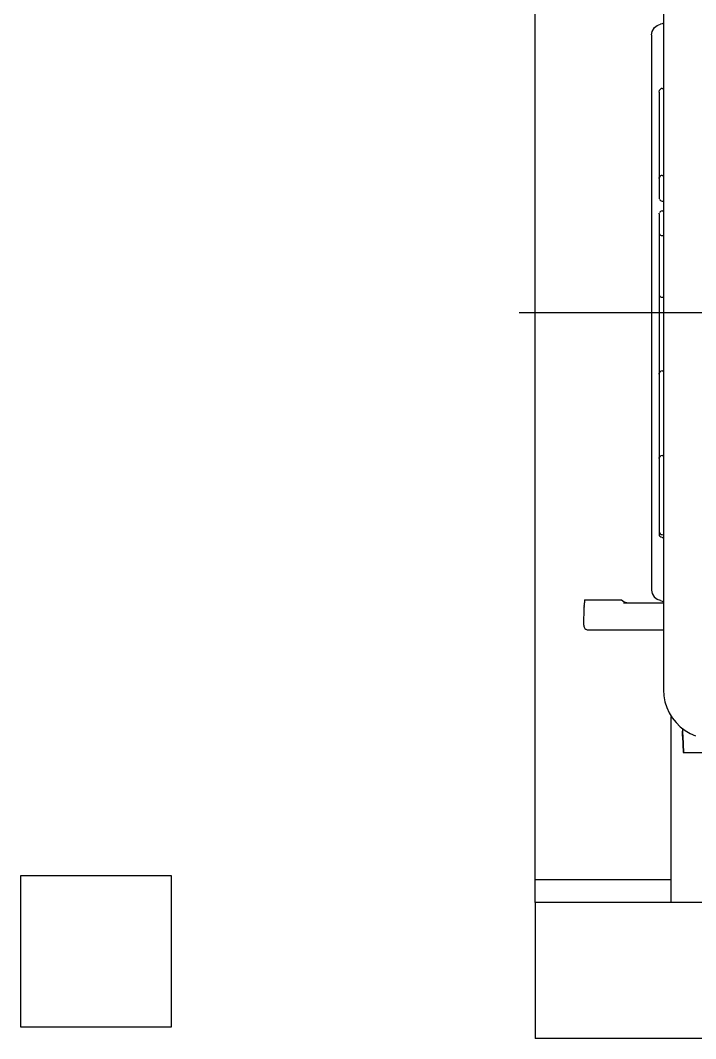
# Model space of a CAD drawing. Extents: x 1551 to 113148, y -1700 to 77018.
# Drawn here: x 17785 to 18232, y 13905 to 14579 of the extents above; entities that cross this region are included whole.
import ezdxf

# ---------------------------------------------------------------- set-up
doc = ezdxf.new("R2010")
doc.units = 0
doc.header["$LTSCALE"] = 500
doc.header["$MEASUREMENT"] = 0
doc.linetypes.add('CENTER', pattern=[3, 2.5, -0.25, 0, -0.25])
doc.linetypes.add('SNT-025', pattern=[0.74, 0.4, -0.17, 0, -0.17])
doc.layers.get('0').update_dxf_attribs({"linetype": 'CONTINUOUS'})
doc.layers.add('GENERATORSETT', color=7, linetype='CONTINUOUS')
doc.layers.add('S0CO3', color=7, linetype='CONTINUOUS')

# ---------------------------------------------------------------- blocks, each defined once
blk = doc.blocks.new('GENERATOR-BORDE')
for p, q in [((-2660.61, -390.39), (-2660.61, 389.61)), ((-2575.7, 249.67), (-2575.7, 0)), ((-2583.56, 183.75), (-2583.56, 180.76)), ((-2583.56, 180.76), (-2583.56, -180.76)), ((-2576.6, 148.25), (-2575.7, 148.27)), ((-2578.56, 145.82), (-2578.56, 128.73)), ((-2578.56, 128.73), (-2578.56, 106.14)), ((-2578.56, 106.14), (-2578.56, 94.44)), ((-2578.56, 94.44), (-2578.56, 88.66)), ((-2578.56, 88.66), (-2578.45, 89.22)), ((-2578.56, 88.66), (-2578.56, 75.67)), ((-2576.6, 90.66), (-2575.7, 90.68)), ((-2578.56, 75.67), (-2578.46, 75.12)), ((-2576.6, 73.67), (-2575.7, 73.66)), ((-2578.56, 65.15), (-2578.45, 65.7)), ((-2578.56, 65.15), (-2578.56, 52.86)), ((-2576.6, 67.15), (-2575.7, 67.17)), ((-2578.56, 52.86), (-2578.56, 47.46)), ((-2578.56, 52.86), (-2578.45, 52.3)), ((-2578.56, 47.46), (-2578.56, 30.44)), ((-2576.6, 50.86), (-2575.7, 50.84)), ((-2578.56, 30.44), (-2578.56, 12.06)), ((-2578.56, 12.06), (-2578.56, 6.29)), ((-2578.56, 12.06), (-2578.45, 11.51)), ((-2576.6, 10.06), (-2575.7, 10.05)), ((-2578.56, 6.29), (-2578.56, -5.75)), ((-2575.7, 0), (-2575.7, -249.67)), ((-2578.56, -5.75), (-2578.56, -28.2)), ((-2578.56, -28.2), (-2578.56, -38.51)), ((-2578.56, -38.51), (-2578.56, -40.75)), ((-2578.56, -40.75), (-2578.45, -40.1)), ((-2578.45, -40.1), (-2578.41, -39.99)), ((-2576.6, -38.66), (-2575.7, -38.64)), ((-2578.56, -40.75), (-2578.56, -92.24)), ((-2578.56, -92.24), (-2578.56, -96.6)), ((-2578.56, -96.6), (-2578.46, -96.02)), ((-2578.56, -96.6), (-2578.56, -144.99)), ((-2578.46, -96.02), (-2578.41, -95.85)), ((-2576.6, -94.55), (-2575.7, -94.54)), ((-2578.56, -144.99), (-2578.56, -146.83)), ((-2578.56, -146.83), (-2578.46, -147.4)), ((-2578.46, -147.4), (-2578.3, -147.84)), ((-2576.6, -146.99), (-2575.7, -147.01)), ((-2576.6, -148.85), (-2575.7, -148.87)), ((-2583.56, -180.76), (-2583.56, -183.75)), ((-2628.5, -206.92), (-2628.18, -194.92)), ((-2628.07, -193.5), (-2627.92, -192.08)), ((-2627.95, -190), (-2627.92, -191.92)), ((-2627.95, -190), (-2616.11, -190)), ((-2627.92, -191.92), (-2627.92, -192.08)), ((-2616.11, -190), (-2610.85, -190)), ((-2610.85, -190), (-2609.04, -190)), ((-2609.04, -190), (-2605.48, -190)), ((-2605.48, -190), (-2603.63, -190)), ((-2603.63, -190), (-2603.59, -190)), ((-2603.63, -190), (-2603.49, -190.19)), ((-2603.59, -190), (-2603.49, -190.19)), ((-2603.49, -190.19), (-2601.8, -191.53)), ((-2602.13, -192), (-2580.18, -192)), ((-2601.8, -191.53), (-2599.46, -192)), ((-2580.18, -192), (-2575.7, -192)), ((-2625.5, -210), (-2616.5, -210)), ((-2616.5, -210), (-2580.49, -210)), ((-2580.49, -210), (-2575.7, -210)), ((-2570.61, -390.39), (-2570.61, -267.45)), ((-2563, -276.92), (-2562.94, -275.27)), ((-2563.1, -280.29), (-2563.09, -279.6)), ((-2563.1, -280.29), (-2562.72, -291)), ((-2563.09, -279.6), (-2563.01, -277.02)), ((-2563.01, -277.02), (-2563, -276.92)), ((-2562.99, -279.6), (-2562.93, -280.29)), ((-2562.93, -280.29), (-2562.54, -291)), ((-2562.72, -291), (-2562.54, -291)), ((-2562.54, -291), (-2534.23, -291)), ((-2570.61, -375.39), (-2660.61, -375.39)), ((-2534.53, -390.39), (-2660.61, -390.39)), ((-2660.61, -390.39), (-2660.61, -480.39)), ((-2514.06, -480.39), (-2660.61, -480.39))]:
    blk.add_line(p, q)
at = {"linetype": 'CENTER'}
blk.add_line((-2671.23, 0), (68.87, 0), dxfattribs=at)
for points in [[(-2581.73, 188.47), (-2579.91, 189.88), (-2577.73, 190.64)], [(-2575.68, 191.48), (-2576.66, 190.94), (-2577.73, 190.64)], [(-2583.56, 183.75), (-2583.18, 185.97), (-2581.73, 188.47)], [(-2576.6, 148.25), (-2577.22, 148.11)], [(-2578.56, 145.82), (-2578.33, 146.96), (-2577.72, 147.81), (-2577.22, 148.11)], [(-2576.6, -38.66), (-2577.53, -38.92), (-2578.22, -39.57), (-2578.43, -39.98)], [(-2576.6, -94.55), (-2577.53, -94.8), (-2578.22, -95.43), (-2578.43, -95.85)], [(-2576.6, -148.85), (-2577.42, -148.66), (-2578.07, -148.17), (-2578.3, -147.84)], [(-2583.56, -183.75), (-2583.18, -185.97), (-2581.73, -188.47)], [(-2577.73, -190.64), (-2579.91, -189.88), (-2581.73, -188.47)], [(-2577.73, -190.64), (-2576.66, -190.94), (-2575.68, -191.48)], [(-2575.7, -249.67), (-2575.46, -253.62), (-2574.74, -257.51), (-2573.55, -261.28), (-2571.92, -264.88), (-2569.86, -268.26), (-2567.4, -271.36), (-2564.59, -274.14), (-2561.45, -276.55), (-2558.05, -278.56), (-2554.43, -280.15)]]:
    blk.add_lwpolyline(points)
for centre, radius, start, end in [((-2576.56, 88.66), 2, 91.0027, 158.51764), ((-2576.56, 75.67), 2, 201.53266, 268.9999), ((-2576.57, 65.15), 2, 90.98068, 158.56261), ((-2576.56, 52.86), 2, 201.44542, 269), ((-2576.56, 12.06), 2, 201.46397, 269.0001), ((-2576.56, -144.99), 2, 180.00254, 269.00535), ((-2625.19, -195), 3, 170.12103, 178.50059), ((-2633.06, -193.63), 4.99, 350.12582, 1.51814), ((-2625.5, -207), 3, 178.5, 270), ((-2529.29, -278.08), 33.74, 178.03353, 182.5789)]:
    blk.add_arc(centre, radius, start, end)

msp = doc.modelspace()

# ---------------------------------------------------------------- linework, layer by layer
at = {"layer": 'S0CO3'}
msp.add_lwpolyline([(17785.105, 13913.276), (17885.105, 13913.276), (17885.105, 14013.276), (17785.105, 14013.276)], close=True, dxfattribs=at)

# ---------------------------------------------------------------- block references
at = {"layer": 'GENERATORSETT', "linetype": 'SNT-025'}
msp.add_blockref('GENERATOR-BORDE', (20786.37, 14385.881), dxfattribs=at)

doc.saveas('drawing.dxf')
